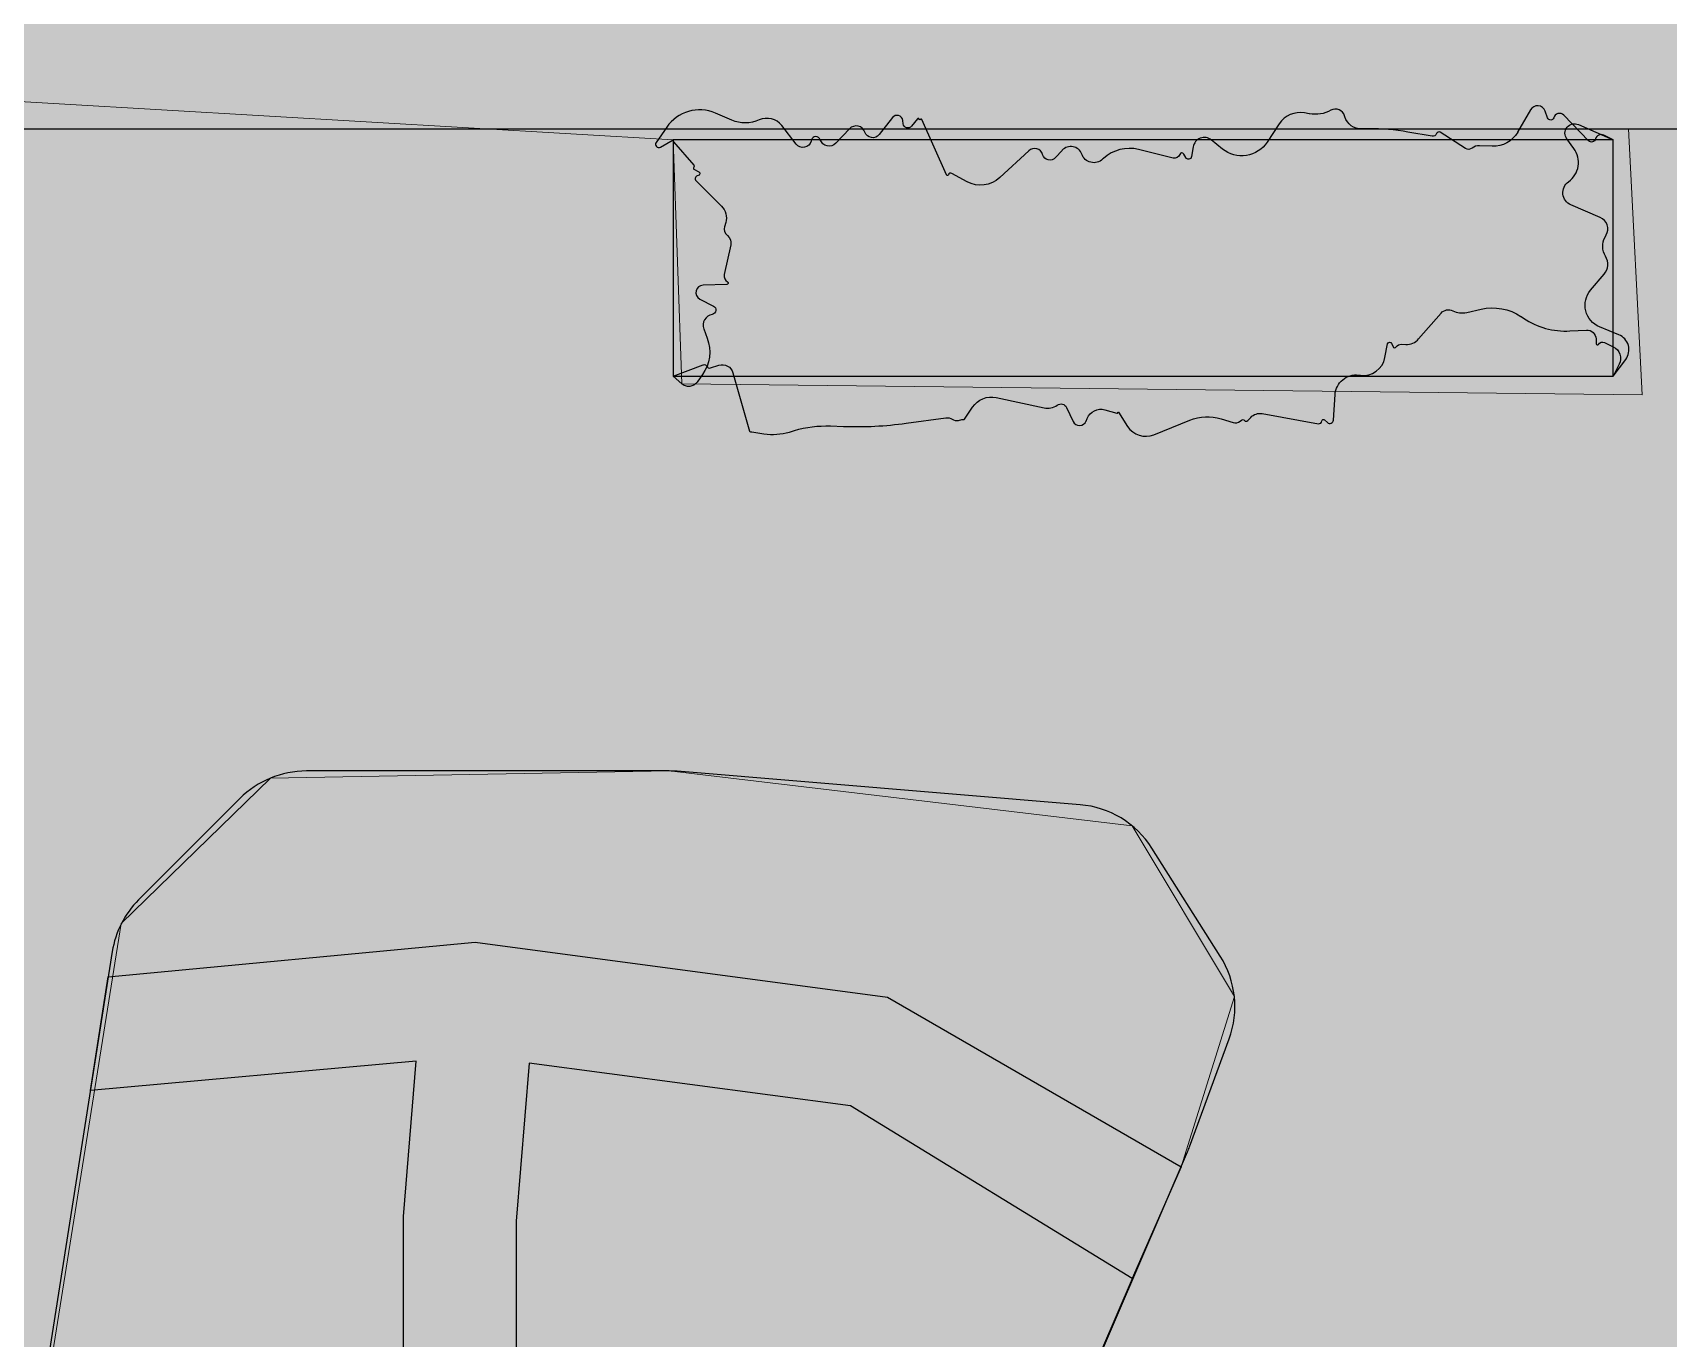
# Model space of a CAD drawing. Header units: metres. Extents: x 68582 to 69192, y 19191 to 19633.
# Drawn here: x 68866.75 to 68875.45, y 19450.88 to 19457.83 of the extents above; entities that cross this region are included whole.
import ezdxf

# ---------------------------------------------------------------- set-up
doc = ezdxf.new("R2010")
doc.units = ezdxf.units.M
doc.layers.get('0').update_dxf_attribs({"lineweight": 15})
doc.layers.add('Kasvillisuus', color=7, linetype='Continuous', lineweight=5)
doc.layers.add('None', color=7, linetype='Continuous', lineweight=5)

msp = doc.modelspace()

# ---------------------------------------------------------------- hatches: boundary and pattern name
at = {"true_color": 0xd1f0d1, "transparency": 33554687}
msp.add_hatch(color=254, dxfattribs=at).paths.add_polyline_path([(68588.1224, 19191.4432), (69192.2959, 19191.4432), (69192.2959, 19628.2315), (68588.1224, 19628.2315)], flags=0)
at = {"true_color": 0xffffff, "transparency": 33554687}
msp.add_hatch(color=7, dxfattribs=at).paths.add_polyline_path([(68853.84, 19438.84), (68849.6001, 19440.1), (68841.8001, 19439), (68840.8082, 19441.7176), (68840.9975, 19441.8663), (68840.9975, 19442.2097), (68838.1639, 19442.5984), (68830.3904, 19442.1975), (68825, 19444.6184), (68825.4891, 19446.0421), (68819.5041, 19455.1), (68817.6, 19456.1), (68817.7549, 19456.3949), (68832.7129, 19456.5674), (68832.7973, 19453.5686), (68847.2, 19453.9741), (68847.1819, 19456.976), (68849.3129, 19456.9733), (68849.2742, 19455.8085), (68866.3467, 19455.7163), (68866.3467, 19457.48), (68870.1579, 19457.2575), (68870.2036, 19455.9593), (68875.3114, 19455.9007), (68875.2385, 19457.3149), (68877.5595, 19457.3149), (68878.273, 19456.4805), (68872.251, 19441.8952), (68872.0858, 19441.2501), (68872.4256, 19440.5897), (68868.6819, 19443.1792), (68869.1944, 19443.7269), (68869.6263, 19444.2854), (68872.6, 19451.2), (68872.8603, 19451.7955), (68873.1429, 19452.7002), (68872.6, 19453.6076), (68870.1372, 19453.9), (68868.0158, 19453.8619), (68867.223, 19453.0883), (68866.127, 19446.2326), (68866.2286, 19445.9304), (68862.9571, 19447.2), (68863.493, 19448.4752), (68864.4533, 19451.6783), (68864.3935, 19452.094), (68864.1374, 19452.3989), (68862.7489, 19452.5948), (68861.4663, 19452.4747), (68860.1804, 19451.0917), (68859.6971, 19448.4042), (68857.3973, 19447.7), (68857.3144, 19449.8726), (68856.3921, 19450.5757), (68848.5791, 19450.505), (68848.3722, 19450.1), (68848.3722, 19447.9812), (68848.5574, 19447.5476), (68849.2392, 19447.1963), (68856.6, 19447)], flags=0)
at = {"layer": 'Kasvillisuus', "true_color": 0xffffff, "transparency": 33554687}
msp.add_hatch(color=7, dxfattribs=at).paths.add_polyline_path([(68869.1058, 19452.9894), (68871.2985, 19452.6972), (68872.8603, 19451.7955), (68872.6, 19451.2), (68871.1015, 19452.1182), (68869.3919, 19452.3459), (68869.3233, 19451.5056), (68869.3233, 19450.3815), (68868.9522, 19447.3801), (68868.9334, 19445.3791), (68869.6, 19444.2244), (68869.199, 19443.719), (68868.3318, 19445.2209), (68868.3526, 19447.4199), (68868.7233, 19450.4185), (68868.7233, 19451.5301), (68868.7908, 19452.3571), (68867.0586, 19452.2), (68867.1538, 19452.8058)], flags=0)
at = {"layer": 'None', "linetype": 'Continuous', "lineweight": 0, "true_color": 0xffffff, "transparency": 33554687}
msp.add_hatch(color=7, dxfattribs=at).paths.add_polyline_path([(68812.9895, 19460.2649), (68813.2995, 19459.2249), (68812.7295, 19458.8949), (68810.4795, 19458.8949), (68799.3395, 19458.3549), (68788.2795, 19454.6149), (68787.5517, 19454.1949), (68794.8404, 19454.1949), (68799.8095, 19455.8749), (68810.5395, 19456.3949), (68821.7395, 19456.3949), (68863.1395, 19457.3149), (68877.5595, 19457.3149), (68879.3595, 19456.8849), (68880.8291, 19454.1949), (68883.8214, 19454.1949), (68884.1395, 19455.2349), (68885.4995, 19456.5949), (68887.9595, 19457.0149), (68890.4895, 19456.2349), (68892.2395, 19455.2749), (68893.7145, 19454.1949), (68897.9416, 19454.1949), (68890.2195, 19459.8549), (68888.9395, 19461.1249), (68888.0195, 19464.3449), (68907.4795, 19515.3749), (68908.9195, 19517.0449), (68911.2195, 19517.7149), (68917.1995, 19515.444), (68917.1995, 19518.1239), (68911.3295, 19520.3549), (68909.9295, 19521.9149), (68910.5095, 19524.5249), (68912.0216, 19527.746), (68909.8091, 19527.746), (68908.1295, 19524.1549), (68906.9695, 19523.6249), (68906.0595, 19523.6749), (68905.2595, 19524.1149), (68892.4395, 19536.4249), (68884.9595, 19542.5949), (68882.9395, 19543.8749), (68877.6395, 19547.2949), (68869.5728, 19551.6949), (68865.2141, 19551.6949), (68866.5995, 19551.0349), (68876.6395, 19545.5549), (68881.8895, 19542.1749), (68883.7895, 19540.9749), (68891.0695, 19534.9649), (68904.0495, 19522.4949), (68905.5095, 19519.9949), (68905.6495, 19519.0249), (68905.2995, 19516.6649), (68885.3895, 19464.4549), (68885.4295, 19464.2949), (68884.6695, 19462.7549), (68882.9295, 19460.8149), (68881.4595, 19459.9649), (68877.8495, 19459.8149), (68863.1295, 19459.8149), (68822.4895, 19458.9149), (68820.8495, 19459.0649), (68816.3895, 19460.7049), (68809.1195, 19466.2149), (68799.9495, 19474.4749), (68789.5595, 19482.3249), (68787.4095, 19486.0449), (68786.7595, 19494.8249), (68786.2395, 19513.4049), (68786.0222, 19533.2648), (68783.992, 19533.2648), (68784.1395, 19513.3849), (68784.2795, 19493.5149), (68785.2295, 19484.8549), (68784.1295, 19483.0049), (68779.1995, 19483.3649), (68779.1995, 19481.3581), (68788.2695, 19480.6949), (68788.8895, 19480.3249), (68798.6695, 19472.9349), (68807.7795, 19464.7249), (68812.3395, 19461.2549)], flags=0)
h = msp.add_hatch(color=7, dxfattribs=at)
h.paths.add_polyline_path([(68799.84, 19386.02), (68789.95, 19386.9), (68781.97, 19386.61), (68773.27, 19384.56), (68766.62, 19381.94), (68748.84, 19370.6), (68746.75, 19366.63), (68746.49, 19363.19), (68746.68, 19359.75), (68746.03, 19354.21), (68745.7173, 19353), (68743.6529, 19353), (68744.06, 19354.58), (68744.68, 19359.8), (68744.41, 19364.47), (68740.99, 19370.95), (68732.83, 19377.49), (68729.15, 19380.5), (68725.54, 19384.08), (68723.21, 19387.28), (68721.23, 19392.29), (68719.51, 19395.27), (68718.26, 19396.33), (68715.99, 19397.05), (68713.09, 19396.09), (68709.9986, 19395.0928), (68706, 19393.939), (68706, 19396.061), (68709, 19396.8747), (68712.39, 19397.97), (68715.98, 19399.15), (68723.43, 19403.64), (68726.42, 19405.66), (68738.87, 19414.06), (68755.26, 19419.94), (68769.04, 19422.04), (68772.54, 19421.8), (68773.32, 19423.3), (68774.64, 19437.94), (68769.945, 19438.4368), (68769.945, 19440.5607), (68775.04, 19440.09), (68776.38, 19443.85), (68778.83, 19449.39), (68788.17, 19454.78), (68799.23, 19458.52), (68810.37, 19459.06), (68812.62, 19459.06), (68813.19, 19459.39), (68812.88, 19460.43), (68812.23, 19461.42), (68807.67, 19464.89), (68804.3522, 19467.88), (68807.3447, 19467.88), (68809.01, 19466.38), (68816.28, 19460.87), (68820.74, 19459.23), (68822.38, 19459.08), (68863.02, 19459.98), (68877.74, 19459.98), (68881.35, 19460.13), (68882.82, 19460.98), (68884.56, 19462.92), (68885.32, 19464.46), (68885.28, 19464.62), (68886.5232, 19467.88), (68889.1951, 19467.88), (68887.91, 19464.51), (68888.83, 19461.29), (68890.11, 19460.02), (68896, 19455.6618), (68896, 19452.5726), (68892.13, 19455.44), (68890.38, 19456.4), (68887.85, 19457.18), (68885.39, 19456.76), (68884.03, 19455.4), (68883.66, 19454.19), (68883.71, 19454.1), (68883.28, 19452.99), (68872.46, 19424.51), (68870.39, 19417.14), (68870.3243, 19417.0175), (68870.4739, 19416.931), (68870.06, 19412.46), (68871.13, 19408.51), (68871.83, 19407.09), (68880.85, 19393.85), (68887.33, 19386.26), (68890.4, 19384.17), (68890.2, 19381.49), (68887.83, 19380.47), (68887.07, 19378.35), (68887.07, 19375.09), (68884.83, 19375.09), (68884.73, 19379.14), (68883.91, 19380.24), (68883.22, 19380.45), (68882.08, 19380.41), (68868.03, 19375.2624), (68852.77, 19371.1), (68844.22, 19369.71), (68840.87, 19369.2), (68839.58, 19368.49), (68839.45, 19367.4), (68836.83, 19365.8873), (68835.04, 19368.32), (68829.92, 19372.32), (68819.9581, 19378.79), (68812.33, 19382.2423), (68806.83, 19384.09)], flags=0)
h.paths.add_polyline_path([(68775.85, 19423.46), (68776.37, 19421.28), (68790.55, 19418.32), (68795.86, 19416.83), (68807.28, 19413.96), (68831.23, 19411.69), (68853.45, 19410.37), (68856.89, 19410.37), (68860.28, 19410.76), (68863.66, 19412.78), (68866.24, 19416.21), (68870.38, 19426.08), (68880.96, 19453.92), (68879.25, 19457.05), (68877.45, 19457.48), (68863.03, 19457.48), (68821.63, 19456.56), (68810.43, 19456.56), (68799.7, 19456.04), (68789.2, 19452.49), (68780.77, 19447.62), (68777.69, 19440.94)], flags=0)
h.paths.add_polyline_path([(68870.05, 19404.5), (68868.3047, 19405.6287), (68865.01, 19407.11), (68858.23, 19407.87), (68853.41, 19407.87), (68831.02, 19409.2), (68806.85, 19411.49), (68795.21, 19414.42), (68789.97, 19415.89), (68774.31, 19419.16), (68769.945, 19419.8627), (68769.03, 19420.01), (68755.76, 19418), (68739.78, 19412.27), (68727.67, 19404.09), (68724.16, 19400.73), (68722.5, 19396.61), (68723.23, 19392.69), (68724.97, 19388.26), (68727.16, 19385.29), (68730.49, 19381.99), (68734.25, 19378.92), (68741.76, 19372.9), (68745.33, 19372.02), (68747.84, 19372.34), (68765.71, 19383.73), (68772.69, 19386.48), (68781.68, 19388.6), (68790.1, 19389.11), (68799.84, 19388.21), (68805.18, 19386.88), (68812.83, 19384.23), (68820.66, 19380.72), (68826.29, 19377.07), (68835.18, 19371.98), (68842.61, 19371.51), (68849.74, 19372.37), (68867.92, 19377.04), (68876.83, 19380.3044), (68882.08, 19382.65), (68882.98, 19385.18), (68882.4, 19387.3), (68875.5, 19397.08)], flags=0)

# ---------------------------------------------------------------- linework, layer by layer
at = {"color": 7, "true_color": 0xffffff, "transparency": 33554687}
msp.add_lwpolyline([(68866.3467, 19457.48), (68870.1579, 19457.2575), (68870.2036, 19455.9593), (68875.3114, 19455.9007), (68875.2385, 19457.3149), (68877.5595, 19457.3149), (68878.273, 19456.4805), (68872.251, 19441.8952), (68872.0858, 19441.2501), (68872.4256, 19440.5897), (68868.6819, 19443.1792), (68869.1944, 19443.7269), (68869.6263, 19444.2854), (68872.6, 19451.2), (68872.8603, 19451.7955), (68873.1429, 19452.7002), (68872.6, 19453.6076), (68870.1372, 19453.9), (68868.0158, 19453.8619), (68867.223, 19453.0883), (68866.127, 19446.2326)], dxfattribs=at)
at = {"layer": 'None', "color": 7, "linetype": 'Continuous', "lineweight": 25, "transparency": 33554687}
for p, q in [((68870.4697, 19457.3613), (68870.3828, 19457.3988)), ((68873.5417, 19457.3954), (68873.5164, 19457.4001)), ((68874.718, 19457.4164), (68874.6498, 19457.2973)), ((68874.809, 19457.3732), (68874.7961, 19457.4094)), ((68870.124, 19457.3247), (68870.0675, 19457.2429)), ((68870.8129, 19457.2337), (68870.736, 19457.3327)), ((68871.0957, 19457.3154), (68871.0228, 19457.2389)), ((68871.3243, 19457.3753), (68871.2541, 19457.2851)), ((68871.3815, 19457.3423), (68871.3797, 19457.3595)), ((68871.458, 19457.3691), (68871.4254, 19457.3292)), ((68871.4661, 19457.3669), (68871.4658, 19457.3677)), ((68871.6123, 19457.0705), (68871.4808, 19457.3646)), ((68873.3821, 19457.3428), (68873.3175, 19457.2449)), ((68873.731, 19457.3789), (68873.7291, 19457.3852)), ((68873.8568, 19457.3153), (68873.8196, 19457.3147)), ((68875.0273, 19457.2519), (68874.8947, 19457.3884)), ((68874.9731, 19457.3385), (68875.1579, 19457.2575)), ((68870.0905, 19457.2181), (68870.1579, 19457.2575)), ((68870.1579, 19457.2575), (68870.1575, 19457.2532)), ((68870.16, 19457.2455), (68870.2674, 19457.1231)), ((68870.8935, 19457.2565), (68870.8916, 19457.2493)), ((68872.924, 19457.22), (68872.9153, 19457.1677)), ((68873.0799, 19457.2081), (68873.0202, 19457.2565)), ((68874.195, 19457.276), (68874.0665, 19457.2986)), ((68874.3717, 19457.2113), (68874.2384, 19457.297)), ((68874.5147, 19457.2226), (68874.4462, 19457.2253)), ((68874.949, 19457.2102), (68874.9114, 19457.2614)), ((68875.1579, 19457.2575), (68875.108, 19457.2819)), ((68872.049, 19457.1992), (68871.8951, 19457.0561)), ((68872.227, 19457.2011), (68872.1924, 19457.1625)), ((68872.4465, 19457.1576), (68872.4424, 19457.1538)), ((68872.8175, 19457.1597), (68872.6325, 19457.2056)), ((68872.884, 19457.1625), (68872.8738, 19457.1814)), ((68870.2687, 19457.1015), (68870.295, 19457.087)), ((68871.7214, 19457.0341), (68871.6396, 19457.0783)), ((68870.28, 19457.0387), (68870.4147, 19456.905)), ((68875.0894, 19456.8433), (68874.9334, 19456.9106)), ((68870.4377, 19456.8169), (68870.4315, 19456.7951)), ((68870.4643, 19456.6989), (68870.4299, 19456.5406)), ((68875.1146, 19456.7388), (68875.1212, 19456.751)), ((68875.0375, 19456.457), (68875.11, 19456.5429)), ((68870.4434, 19456.4869), (68870.317, 19456.4837)), ((68870.3002, 19456.4103), (68870.3728, 19456.3729)), ((68874.3788, 19456.3393), (68874.4549, 19456.3565)), ((68874.1232, 19456.1981), (68874.2429, 19456.3356)), ((68874.6676, 19456.3171), (68874.6814, 19456.3078)), ((68875.1882, 19456.2202), (68875.0855, 19456.262)), ((68870.3211, 19456.2509), (68870.3394, 19456.2017)), ((68874.9271, 19456.2404), (68875.0159, 19456.2452)), ((68875.0668, 19456.1985), (68875.0676, 19456.1719)), ((68875.1112, 19456.179), (68875.1584, 19456.1563)), ((68873.9439, 19456.0988), (68873.9582, 19456.1719)), ((68873.9795, 19456.1743), (68873.9869, 19456.1572)), ((68874.0305, 19456.1694), (68874.0546, 19456.1685)), ((68875.1579, 19456.0005), (68875.2245, 19456.0894)), ((68870.1579, 19456.0005), (68870.3185, 19456.061)), ((68870.2036, 19455.9593), (68870.1579, 19456.0005)), ((68870.3137, 19456.0081), (68870.2851, 19455.9681)), ((68870.3561, 19456.0438), (68870.401, 19456.058)), ((68870.4761, 19456.0176), (68870.5637, 19455.7078)), ((68873.8046, 19456.0056), (68873.8133, 19456.0045)), ((68875.1898, 19456.0632), (68875.1579, 19456.0005)), ((68871.7077, 19455.7713), (68871.751, 19455.8358)), ((68871.8763, 19455.8863), (68872.1308, 19455.8311)), ((68872.2499, 19455.8334), (68872.2852, 19455.7596)), ((68873.6699, 19455.7664), (68873.6787, 19455.902)), ((68871.3977, 19455.7497), (68871.6079, 19455.7787)), ((68871.6761, 19455.765), (68871.6942, 19455.7694)), ((68872.3544, 19455.7615), (68872.36, 19455.7752)), ((68872.4547, 19455.821), (68872.517, 19455.8029)), ((68872.5262, 19455.808), (68872.5748, 19455.7328)), ((68872.715, 19455.6885), (68872.9061, 19455.7659)), ((68873.0724, 19455.7727), (68873.1361, 19455.7527)), ((68873.1733, 19455.7602), (68873.1803, 19455.766)), ((68873.2138, 19455.7634), (68873.2302, 19455.7808)), ((68873.2912, 19455.8009), (68873.5897, 19455.7471)), ((68873.6223, 19455.7676), (68873.6382, 19455.7534)), ((68870.5766, 19455.7042), (68870.6412, 19455.694)), ((68870.7763, 19455.7029), (68870.8032, 19455.7108)), ((68870.9941, 19455.7352), (68871.0642, 19455.7327))]:
    msp.add_line(p, q, dxfattribs=at)
at = {"layer": 'None', "color": 7, "linetype": 'Continuous', "lineweight": 25, "true_color": 0xffffff, "transparency": 33554687}
for p, q in [((68870.1372, 19453.9), (68868.2071, 19453.9)), ((68872.3227, 19453.7206), (68870.1785, 19453.8983)), ((68867.8536, 19453.7536), (68867.3151, 19453.2151)), ((68873.0681, 19452.9145), (68872.7038, 19453.4898)), ((68867.1747, 19452.9392), (68866.133, 19446.3103)), ((68872.9048, 19451.9006), (68873.1152, 19452.4749)), ((68869.6263, 19444.2854), (68872.8945, 19451.8749))]:
    msp.add_line(p, q, dxfattribs=at)
msp.add_lwpolyline([(68794.8404, 19454.1949), (68799.8095, 19455.8749), (68810.5395, 19456.3949), (68821.7395, 19456.3949), (68863.1395, 19457.3149), (68877.5595, 19457.3149), (68879.3595, 19456.8849), (68880.8291, 19454.1949)], dxfattribs=at)
at = {"layer": 'None', "color": 7, "linetype": 'Continuous', "lineweight": 25, "transparency": 33554687}
msp.add_lwpolyline([(68875.1579, 19457.2575), (68870.1579, 19457.2575), (68870.1579, 19456.0005), (68875.1579, 19456.0005)], close=True, dxfattribs=at)
at = {"layer": 'None', "color": 7, "linetype": 'Continuous', "lineweight": 25, "true_color": 0xffffff, "transparency": 33554687}
msp.add_lwpolyline([(68869.1058, 19452.9894), (68871.2985, 19452.6972), (68872.8603, 19451.7955), (68872.6, 19451.2), (68871.1015, 19452.1182), (68869.3919, 19452.3459), (68869.3233, 19451.5056), (68869.3233, 19450.3815), (68868.9522, 19447.3801), (68868.9334, 19445.3791), (68869.6, 19444.2244), (68869.199, 19443.719), (68868.3318, 19445.2209), (68868.3526, 19447.4199), (68868.7233, 19450.4185), (68868.7233, 19451.5301), (68868.7908, 19452.3571), (68867.0586, 19452.2), (68867.1538, 19452.8058)], close=True, dxfattribs=at)
at = {"layer": 'None', "color": 7, "linetype": 'Continuous', "lineweight": 25, "transparency": 33554687}
for centre, radius, start, end in [((68870.2986, 19457.2039), 0.2123, 66.6451, 145.33982), ((68873.4925, 19457.27), 0.1323, 79.57091, 146.5978), ((68873.6811, 19457.3703), 0.0503, 17.19962, 119.02676), ((68874.7554, 19457.395), 0.0432, 19.50682, 150.2179), ((68874.8721, 19457.3665), 0.0314, 44.17463, 165.28062), ((68870.6565, 19457.271), 0.1006, 37.82983, 114.38765), ((68871.1314, 19457.2815), 0.0493, 19.18271, 136.40492), ((68871.3488, 19457.3562), 0.031, 5.99048, 142.08228), ((68871.4615, 19457.3663), 0.00452, 18.50703, 140.79409), ((68871.4767, 19457.3627), 0.00458, 24.08826, 140.39033), ((68873.8744, 19456.2074), 1.108, 80.01862, 90.90915), ((68870.0817, 19457.2331), 0.0173, 145.33982, 300.30579), ((68870.1677, 19457.2522), 0.0102, 174.90493, 221.2714), ((68870.9173, 19457.2499), 0.0246, 18.01263, 164.66536), ((68872.2731, 19457.1598), 0.0619, 19.82269, 138.10236), ((68872.9827, 19457.2102), 0.0595, 50.98636, 170.53774), ((68874.231, 19457.2855), 0.0137, 57.23502, 161.7539), ((68874.4438, 19457.1656), 0.0598, 87.70104, 127.79412), ((68875.0942, 19457.2537), 0.0314, 63.94787, 165.43992), ((68872.0797, 19457.1661), 0.0451, 15.90045, 132.91116), ((68872.5839, 19457.0095), 0.202, 76.06067, 132.85073), ((68872.8636, 19457.1759), 0.0116, 28.28242, 162.64657), ((68874.8485, 19457.1363), 0.1248, 305.26444, 36.31367), ((68870.2717, 19457.1069), 0.00621, 136.52028, 241.25614), ((68870.2916, 19457.0505), 0.0166, 93.63933, 225.22935), ((68871.6339, 19457.0679), 0.0119, 61.57476, 163.86334), ((68870.4747, 19456.7827), 0.045, 163.9732, 231.87078), ((68875.0631, 19456.7826), 0.0661, 331.4127, 66.64235), ((68875.0482, 19456.5951), 0.081, 319.81353, 31.56468), ((68870.4659, 19456.5328), 0.0368, 167.73888, 239.34996), ((68870.318, 19456.4448), 0.0389, 91.442, 242.76681), ((68870.3758, 19456.2712), 0.0584, 99.67376, 200.44893), ((68874.354, 19456.4488), 0.1122, 243.83801, 282.74178), ((68874.9055, 19456.6432), 0.4034, 236.24073, 273.06803), ((68874.0579, 19456.255), 0.0866, 267.78893, 318.94833), ((68875.1559, 19456.1408), 0.0857, 323.15897, 67.84539), ((68873.8284, 19456.1212), 0.1177, 262.61147, 348.9996), ((68873.9956, 19456.161), 0.00951, 203.64879, 326.15558), ((68875.0739, 19456.1721), 0.00634, 181.81005, 330.75076), ((68870.3515, 19456.0585), 0.0154, 201.87719, 287.61162), ((68872.1494, 19455.9171), 0.088, 257.74987, 305.94012), ((68871.1321, 19457.6766), 1.9451, 267.99768, 277.84722), ((68871.666, 19455.8074), 0.0436, 236.79006, 283.35704), ((68871.7033, 19455.7742), 0.00532, 253.44584, 326.15009), ((68872.3193, 19455.7759), 0.0379, 205.49455, 337.74926), ((68872.5183, 19455.8072), 0.00453, 253.79742, 358.43989), ((68873.1479, 19455.7905), 0.0395, 252.6191, 309.97772), ((68873.206, 19455.7708), 0.0107, 217.82983, 316.6274), ((68873.5924, 19455.7625), 0.0156, 259.78515, 356.94021), ((68873.6509, 19455.7677), 0.0191, 228.34407, 356.29749), ((68870.5682, 19455.7091), 0.00467, 195.80157, 276.13056), ((68870.6891, 19455.9968), 0.3066, 261.00742, 286.51296), ((68872.6717, 19455.7954), 0.1153, 212.85012, 292.06122)]:
    msp.add_arc(centre, radius, start, end, dxfattribs=at)
at = {"layer": 'None', "color": 7, "linetype": 'Continuous', "lineweight": 25, "transparency": 33554687, "extrusion": (0, 0, -1)}
for centre, radius, start, end in [((-68873.573, 19457.5651), 0.1725, 240.97324, 280.42909), ((-68870.5408, 19457.5261), 0.1795, 245.61235, 293.3549), ((-68871.4062, 19457.3449), 0.0249, 219.20591, 354.00952), ((-68871.47, 19457.3682), 0.0041, 219.60967, 341.49297), ((-68873.8182, 19457.4059), 0.0912, 269.09085, 342.80038), ((-68874.8251, 19457.3789), 0.0171, 194.71938, 340.49318), ((-68874.9526, 19457.2916), 0.0511, 323.68633, 113.66074), ((-68870.8483, 19457.2612), 0.0449, 195.33464, 322.17017), ((-68870.9873, 19457.2727), 0.049, 223.59508, 341.98737), ((-68871.2194, 19457.3121), 0.0439, 217.91772, 340.81729), ((-68873.182, 19457.3342), 0.1623, 213.4022, 309.01364), ((-68874.1985, 19457.2962), 0.0205, 198.2461, 279.98138), ((-68874.5207, 19457.3713), 0.1488, 209.7821, 272.29896), ((-68875.0428, 19457.267), 0.0216, 194.56008, 315.82537), ((-68872.1621, 19457.1896), 0.0406, 221.89764, 344.09955), ((-68872.3958, 19457.204), 0.0685, 227.14927, 340.17731), ((-68872.8245, 19457.1881), 0.0293, 197.35343, 283.93933), ((-68872.8988, 19457.1704), 0.0168, 189.46226, 331.71758), ((-68874.3883, 19457.2372), 0.0308, 232.20588, 302.76498), ((-68870.2608, 19457.1173), 0.00883, 138.7286, 223.47972), ((-68870.2899, 19457.0777), 0.0107, 118.74386, 266.36067), ((-68871.6173, 19457.0727), 0.00541, 196.13666, 335.91174), ((-68871.7929, 19457.1661), 0.1502, 227.08884, 298.42524), ((-68874.9617, 19456.9761), 0.0713, 293.35765, 54.73556), ((-68870.3517, 19456.8415), 0.0894, 134.77065, 196.0268), ((-68870.4171, 19456.7092), 0.0484, 128.12922, 192.26112), ((-68875.2033, 19456.6905), 0.1011, 328.43532, 28.5873), ((-68870.4432, 19456.4945), 0.00763, 120.65004, 268.558), ((-68875.1324, 19456.3769), 0.1241, 292.15461, 40.18647), ((-68870.362, 19456.352), 0.0235, 117.23319, 260.32624), ((-68874.2818, 19456.3017), 0.0516, 41.05167, 116.16199), ((-68874.5153, 19456.0893), 0.2739, 77.25822, 123.75927), ((-68870.1446, 19456.1291), 0.2079, 159.55107, 215.59954), ((-68873.9692, 19456.1698), 0.0112, 11.0004, 156.35121), ((-68875.0185, 19456.1969), 0.0483, 86.93197, 178.18995), ((-68875.1006, 19456.1572), 0.0243, 29.24924, 115.7033), ((-68874.0293, 19456.1384), 0.031, 33.84442, 92.21107), ((-68875.1286, 19456.0944), 0.0687, 115.7033, 207.00769), ((-68870.3237, 19456.0473), 0.0146, 69.38627, 158.12281), ((-68870.4189, 19456.0014), 0.0594, 72.38838, 164.19843), ((-68873.7902, 19455.8948), 0.1118, 3.70251, 97.38853), ((-68870.2404, 19456.0001), 0.055, 215.59954, 312.04594), ((-68871.8508, 19455.7689), 0.1201, 33.84991, 102.25013), ((-68872.2204, 19455.8193), 0.0328, 54.05988, 154.50545), ((-68872.4328, 19455.7455), 0.0786, 22.25074, 106.20258), ((-68871.6147, 19455.7291), 0.0501, 82.15278, 123.20994), ((-68871.6976, 19455.7551), 0.0147, 76.64296, 106.55416), ((-68872.5247, 19455.8071), 0.00182, 1.56011, 147.14988), ((-68872.9987, 19455.5373), 0.2466, 67.93878, 107.3809), ((-68873.188, 19455.7568), 0.012, 50.02228, 142.17017), ((-68873.2792, 19455.7346), 0.0674, 43.3726, 100.21485), ((-68873.6166, 19455.7612), 0.00853, 3.05979, 131.65593), ((-68870.5719, 19455.6749), 0.0297, 83.86944, 98.99258), ((-68870.9732, 19455.1374), 0.5981, 73.48704, 92.00232)]:
    msp.add_arc(centre, radius, start, end, dxfattribs=at)
at = {"layer": 'None', "color": 7, "linetype": 'Continuous', "lineweight": 25, "true_color": 0xffffff, "transparency": 33554687}
for centre, start, end in [((68868.2071, 19453.4), 90, 135), ((68870.1372, 19453.4), 85.26145, 90), ((68872.2814, 19453.2223), 32.34796, 85.26145), ((68867.6687, 19452.8616), 135, 171.06941), ((68872.6457, 19452.6469), 339.87472, 32.34796), ((68872.4353, 19452.0727), 336.70188, 339.87472)]:
    msp.add_arc(centre, 0.5, start, end, dxfattribs=at)

doc.saveas('drawing.dxf')
